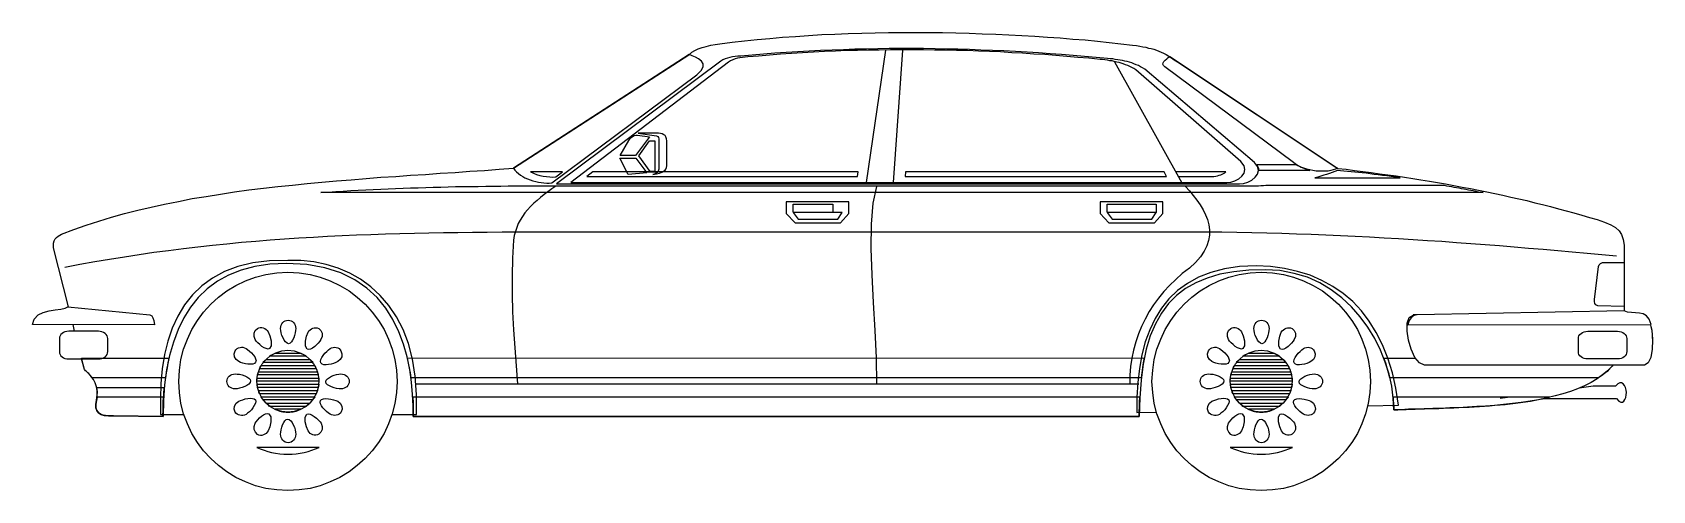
# Model space of a CAD drawing. Extents: x 827 to 1325, y -458 to -317.
import ezdxf

# ---------------------------------------------------------------- set-up
doc = ezdxf.new("R2010")
doc.units = 0
doc.layers.add('7', color=7, linetype='CONTINUOUS')

msp = doc.modelspace()

# ---------------------------------------------------------------- linework, layer by layer
at = {"layer": '7', "linetype": 'CONTINUOUS'}
for points in [[(835.61, -379.37), (839.39, -377.93), (843.16, -376.63), (847.07, -375.39), (850.98, -374.16), (854.96, -373.06), (859.08, -372.03), (863.19, -371.07), (867.31, -370.11), (871.56, -369.29), (875.82, -368.46), (880.07, -367.78), (884.46, -367.09), (888.85, -366.41), (893.24, -365.79), (897.7, -365.24), (902.16, -364.76), (906.62, -364.28), (911.15, -363.8), (915.68, -363.39), (920.2, -362.98), (924.73, -362.63), (929.33, -362.22), (933.85, -361.88), (938.45, -361.6), (942.98, -361.26), (947.57, -360.99), (952.1, -360.64), (956.7, -360.37), (961.23, -360.03), (965.69, -359.75), (970.21, -359.41), (974.67, -359.06), (1028.94, -324.01), (1029.55, -323.39), (1030.38, -322.84), (1031.41, -322.36), (1032.64, -321.95), (1033.95, -321.61), (1035.32, -321.26), (1036.69, -321.06), (1038.13, -320.78), (1041.9, -320.3), (1045.68, -319.89), (1049.59, -319.48), (1053.5, -319.14), (1057.41, -318.79), (1061.39, -318.52), (1065.44, -318.25), (1069.48, -317.97), (1073.53, -317.84), (1077.64, -317.63), (1081.76, -317.49), (1085.88, -317.42), (1089.99, -317.35), (1094.18, -317.28), (1098.29, -317.28), (1102.48, -317.28), (1106.59, -317.35), (1110.71, -317.42), (1114.83, -317.56), (1118.87, -317.7), (1122.99, -317.84), (1127.04, -318.04), (1131.02, -318.25), (1134.99, -318.45), (1138.97, -318.73), (1142.82, -319), (1146.73, -319.34), (1150.5, -319.62), (1154.27, -320.03), (1157.91, -320.37), (1161.54, -320.78), (1165.11, -321.2), (1166.28, -321.33), (1167.31, -321.54), (1168.27, -321.68), (1169.23, -321.88), (1170.05, -322.09), (1170.87, -322.29), (1171.63, -322.5), (1172.45, -322.77), (1173.14, -323.05), (1173.89, -323.39), (1174.65, -323.73), (1175.4, -324.14), (1176.23, -324.63), (1177.05, -325.11), (1177.94, -325.72), (1178.9, -326.34), (1228.23, -359.13), (1230.77, -359.41), (1233.37, -359.75), (1235.91, -360.09), (1238.52, -360.44), (1241.05, -360.78), (1243.66, -361.12), (1246.2, -361.46), (1248.74, -361.88), (1251.28, -362.22), (1253.82, -362.63), (1256.42, -363.04), (1258.96, -363.52), (1261.43, -363.93), (1263.97, -364.42), (1266.51, -364.9), (1269.05, -365.38), (1271.51, -365.86), (1274.05, -366.34), (1276.52, -366.89), (1278.99, -367.43), (1281.46, -367.98), (1283.93, -368.53), (1286.4, -369.08), (1288.87, -369.7), (1291.27, -370.25), (1293.67, -370.87), (1296.14, -371.55), (1298.54, -372.17), (1300.88, -372.86), (1303.28, -373.54), (1305.68, -374.23), (1308.01, -374.91), (1310.34, -375.67), (1312.2, -376.49), (1313.71, -377.31), (1314.8, -378.34), (1315.56, -379.51), (1316.04, -381.02), (1316.31, -382.8), (1316.38, -384.93), (1316.38, -403.04)], [(987.91, -363.93), (1198.04, -363.93), (1199.28, -363.8), (1200.58, -363.39), (1201.81, -362.77), (1202.84, -361.88), (1203.53, -360.92), (1203.8, -359.82), (1203.53, -358.58), (1202.57, -357.35), (1168.88, -328.6), (1168.2, -328.19), (1167.58, -327.85), (1166.9, -327.51), (1166.21, -327.23), (1165.52, -326.96), (1164.84, -326.69), (1164.15, -326.48), (1163.47, -326.27), (1162.71, -326.13), (1162.02, -325.93), (1161.27, -325.79), (1160.52, -325.72), (1159.76, -325.59), (1159.01, -325.45), (1158.25, -325.38), (1157.43, -325.31), (1153.86, -324.97), (1150.36, -324.7), (1146.79, -324.35), (1143.23, -324.08), (1139.73, -323.87), (1136.16, -323.6), (1132.66, -323.39), (1129.09, -323.19), (1125.53, -322.98), (1122.03, -322.84), (1118.46, -322.71), (1114.96, -322.57), (1111.39, -322.5), (1107.9, -322.43), (1104.33, -322.36), (1100.83, -322.29), (1097.26, -322.29), (1093.76, -322.29), (1090.27, -322.29), (1086.7, -322.36), (1083.2, -322.43), (1079.7, -322.5), (1076.13, -322.64), (1072.64, -322.77), (1069.14, -322.91), (1065.64, -323.05), (1062.07, -323.25), (1058.58, -323.46), (1055.08, -323.73), (1051.58, -323.94), (1048.08, -324.28), (1044.58, -324.56), (1043.69, -324.63), (1042.86, -324.7), (1042.04, -324.83), (1041.22, -324.97), (1040.46, -325.18), (1039.78, -325.45), (1039.09, -325.72), (1038.4, -326.13), (987.91, -363.93)], [(992.3, -363.52), (1194.13, -363.52), (1195.3, -363.39), (1196.53, -362.98), (1197.77, -362.36), (1198.73, -361.53), (1199.41, -360.57), (1199.69, -359.48), (1199.41, -358.31), (1198.45, -357.07), (1166.14, -328.81), (1165.52, -328.4), (1164.84, -328.06), (1164.22, -327.78), (1163.6, -327.44), (1162.92, -327.23), (1162.23, -326.96), (1161.61, -326.75), (1160.93, -326.55), (1160.24, -326.41), (1159.49, -326.2), (1158.8, -326.07), (1158.12, -326), (1157.36, -325.86), (1156.61, -325.72), (1155.85, -325.65), (1155.1, -325.59), (1151.67, -325.24), (1148.3, -324.97), (1144.88, -324.7), (1141.51, -324.42), (1138.08, -324.14), (1134.72, -323.94), (1131.29, -323.67), (1127.93, -323.53), (1124.5, -323.32), (1121.07, -323.19), (1117.71, -323.05), (1114.35, -322.91), (1110.92, -322.84), (1107.55, -322.71), (1104.12, -322.71), (1100.76, -322.64), (1097.33, -322.64), (1093.97, -322.64), (1090.61, -322.64), (1087.18, -322.71), (1083.82, -322.77), (1080.46, -322.84), (1077.03, -322.91), (1073.66, -323.05), (1070.31, -323.19), (1066.94, -323.39), (1063.58, -323.53), (1060.15, -323.8), (1056.79, -324.01), (1053.43, -324.28), (1050.07, -324.56), (1046.71, -324.83), (1045.88, -324.9), (1045.06, -324.97), (1044.3, -325.11), (1043.55, -325.24), (1042.79, -325.45), (1042.11, -325.72), (1041.42, -326), (1040.81, -326.41), (992.3, -363.52)], [(1083.27, -363.52), (1089.24, -322.77)], [(1091.57, -363.52), (1094.38, -322.71)], [(974.67, -359.06), (975.09, -359.68), (975.57, -360.23), (976.18, -360.71), (976.8, -361.19), (977.49, -361.67), (978.17, -362.02), (978.99, -362.36), (979.75, -362.7), (980.57, -362.98), (981.47, -363.18), (982.29, -363.39), (983.18, -363.52), (984, -363.59), (984.89, -363.66), (985.65, -363.66), (986.47, -363.59), (1031, -330.32), (1032.37, -329.02), (1032.99, -327.85), (1032.99, -326.96), (1032.44, -326.13), (1031.61, -325.45), (1030.65, -324.9), (1029.62, -324.49), (1028.73, -324.14), (974.67, -359.06)], [(1159.55, -326.34), (1180.27, -363.59)], [(1228.16, -359.06), (1227.54, -359.34), (1226.85, -359.61), (1226.1, -359.82), (1225.28, -359.96), (1224.39, -360.03), (1223.49, -360.03), (1222.53, -360.03), (1221.57, -359.96), (1220.61, -359.82), (1219.65, -359.61), (1218.69, -359.34), (1217.8, -359.06), (1216.91, -358.72), (1216.08, -358.31), (1215.26, -357.83), (1214.57, -357.35), (1175.06, -327.92), (1174.58, -327.51), (1174.44, -327.1), (1174.51, -326.69), (1174.72, -326.2), (1175.13, -325.79), (1175.61, -325.45), (1176.09, -325.04), (1176.57, -324.7), (1228.16, -359.06)], [(1016.45, -349.46), (1012.2, -355.16), (1007.46, -355.16), (1010.14, -350.56), (1010.35, -350.21), (1010.62, -349.87), (1010.83, -349.6), (1011.17, -349.39), (1011.44, -349.19), (1011.79, -349.05), (1012.27, -348.91), (1012.75, -348.91), (1016.45, -349.46)], [(1013.02, -348.29), (1018.65, -349.12), (1019.06, -349.32), (1019.27, -349.6), (1019.4, -350.01), (1019.33, -350.49), (1019.33, -359.34), (1019.13, -359.96), (1018.85, -360.37), (1018.3, -360.78), (1017.55, -361.05), (1018.65, -360.85), (1019.54, -360.57), (1020.23, -360.3), (1020.84, -360.03), (1021.26, -359.68), (1021.53, -359.34), (1021.74, -358.86), (1021.8, -358.38), (1021.8, -350.69), (1021.74, -350.01), (1021.53, -349.46), (1021.26, -349.05), (1020.91, -348.78), (1020.43, -348.5), (1019.88, -348.36), (1019.27, -348.29), (1018.58, -348.29), (1013.02, -348.29)], [(1018.17, -350.63), (1018.17, -360.09), (1016.66, -360.09), (1013.16, -355.29), (1016.52, -350.63), (1018.17, -350.63)], [(1009.87, -360.99), (1007.33, -356.05), (1012.33, -356.05), (1015.63, -360.51), (1009.87, -360.99)], [(1203.32, -357.97), (1215.4, -357.97), (1215.95, -358.24), (1216.43, -358.45), (1216.97, -358.72), (1217.53, -358.93), (1218.01, -359.13), (1218.55, -359.34), (1219.1, -359.54), (1219.65, -359.75), (1204.08, -359.75), (1203.94, -359.2), (1203.73, -358.79), (1203.53, -358.38), (1203.32, -357.97)], [(979.89, -360.23), (980.78, -360.64), (981.74, -360.99), (982.77, -361.33), (983.73, -361.53), (984.76, -361.67), (985.79, -361.74), (986.75, -361.81), (987.71, -361.74), (989.7, -360.23), (979.89, -360.23)], [(1009.45, -360.23), (999.09, -360.23), (997.24, -361.6), (1080.52, -361.6), (1080.73, -360.23), (1020.36, -360.23), (1020.36, -360.23), (1009.45, -360.23)], [(1018.92, -360.3), (1015.42, -360.23), (1015.42, -360.23), (1018.92, -360.3)], [(1095.21, -360.23), (1095.14, -361.6), (1175.54, -361.6), (1174.78, -360.23), (1095.21, -360.23)], [(1178.42, -360.23), (1179.18, -361.6), (1190.08, -361.6), (1190.7, -361.53), (1191.25, -361.4), (1191.73, -361.26), (1192.28, -361.12), (1192.69, -360.92), (1193.1, -360.71), (1193.45, -360.51), (1193.79, -360.23), (1178.42, -360.23)], [(1247.43, -362.08), (1246.06, -361.88), (1244.69, -361.67), (1243.32, -361.46), (1242.02, -361.33), (1240.71, -361.12), (1239.48, -360.99), (1238.17, -360.85), (1237.01, -360.64), (1235.77, -360.51), (1234.61, -360.37), (1233.44, -360.3), (1232.34, -360.16), (1231.25, -360.09), (1230.15, -359.96), (1229.12, -359.89), (1228.16, -359.82), (1227.33, -360.09), (1226.51, -360.44), (1225.69, -360.71), (1224.8, -360.99), (1223.9, -361.26), (1223.01, -361.53), (1222.12, -361.81), (1221.16, -362.08), (1247.43, -362.08)], [(1260.95, -364.35), (1261.71, -364.49), (1262.46, -364.62), (1263.21, -364.76), (1263.97, -364.9), (1264.72, -365.03), (1265.48, -365.17), (1266.23, -365.31), (1266.99, -365.44), (1267.67, -365.58), (1268.43, -365.72), (1269.18, -365.86), (1269.94, -365.99), (1270.69, -366.13), (1271.45, -366.34), (1272.2, -366.47), (1272.96, -366.61), (915.4, -366.61), (917.67, -366.47), (920, -366.27), (922.26, -366.13), (924.59, -365.99), (926.86, -365.86), (929.19, -365.72), (931.45, -365.65), (933.79, -365.51), (936.05, -365.44), (938.38, -365.31), (940.71, -365.24), (942.98, -365.17), (945.31, -365.1), (947.64, -365.03), (949.91, -364.96), (952.24, -364.9), (954.57, -364.83), (956.84, -364.76), (959.17, -364.76), (961.43, -364.69), (963.76, -364.69), (966.1, -364.62), (968.36, -364.62), (970.7, -364.62), (972.96, -364.55), (975.22, -364.55), (977.56, -364.55), (979.82, -364.55), (982.08, -364.55), (984.35, -364.55), (986.61, -364.55), (988.87, -364.55), (1199.69, -364.55), (1200.51, -364.55), (1201.33, -364.55), (1202.16, -364.55), (1202.98, -364.49), (1203.8, -364.49), (1204.56, -364.42), (1205.38, -364.42), (1206.14, -364.35), (1260.95, -364.35)], [(987.64, -364.62), (986.4, -365.44), (985.24, -366.34), (984.07, -367.23), (982.97, -368.12), (981.88, -369.01), (980.85, -369.9), (979.89, -370.87), (978.99, -371.89), (978.17, -372.86), (977.42, -373.95), (976.73, -375.05), (976.11, -376.15), (975.63, -377.38), (975.22, -378.62), (974.88, -379.85), (974.67, -381.22), (974.33, -386.78), (974.19, -392.27), (974.19, -397.83), (974.33, -403.31), (974.6, -408.87), (975.02, -414.43), (975.43, -419.92), (975.84, -425.47)], [(1086.36, -364.69), (1085.19, -369.9), (1084.64, -376.35), (1084.57, -383.76), (1084.85, -391.86), (1085.26, -400.43), (1085.81, -409.08), (1086.22, -417.51), (1086.36, -425.47)], [(1181.37, -364.69), (1182.61, -366.06), (1183.77, -367.5), (1184.87, -368.94), (1185.9, -370.38), (1186.79, -371.89), (1187.55, -373.4), (1188.16, -374.91), (1188.57, -376.49), (1188.78, -378.07), (1188.78, -379.72), (1188.5, -381.36), (1187.96, -383.01), (1187.13, -384.65), (1185.97, -386.37), (1184.46, -388.08), (1182.61, -389.87), (1180.41, -391.51), (1178.42, -393.3), (1176.5, -395.15), (1174.72, -397.07), (1173.07, -399.06), (1171.56, -401.12), (1170.19, -403.24), (1168.95, -405.51), (1167.86, -407.77), (1166.9, -410.1), (1166.07, -412.58), (1165.39, -415.05), (1164.91, -417.58), (1164.49, -420.12), (1164.29, -422.8), (1164.22, -425.47)], [(1061.25, -375.87), (1075.24, -375.87), (1077.85, -372.99), (1077.85, -369.49), (1058.58, -369.49), (1058.58, -372.99), (1061.25, -375.87)], [(1060.7, -372.58), (1060.7, -370.11), (1072.84, -370.11), (1072.84, -372.72)], [(1060.7, -372.72), (1062.21, -374.77), (1074.42, -374.77), (1075.72, -372.72), (1060.7, -372.72)], [(1157.84, -375.87), (1171.84, -375.87), (1174.44, -372.99), (1174.44, -369.49), (1155.16, -369.49), (1155.16, -372.99), (1157.84, -375.87)], [(1157.29, -372.58), (1157.29, -370.11), (1172.32, -370.11), (1172.32, -372.72)], [(1157.29, -372.72), (1158.8, -374.77), (1171.01, -374.77), (1172.32, -372.72), (1157.29, -372.72)], [(1313.98, -386.16), (1309.45, -385.75), (1304.92, -385.34), (1300.4, -384.93), (1295.94, -384.52), (1291.41, -384.11), (1286.95, -383.76), (1282.49, -383.42), (1278.03, -383.01), (1273.57, -382.66), (1269.18, -382.32), (1264.72, -382.05), (1260.26, -381.7), (1255.8, -381.43), (1251.41, -381.09), (1246.96, -380.88), (1242.5, -380.61), (1238.04, -380.33), (1233.58, -380.13), (1229.05, -379.92), (1224.59, -379.72), (1220.06, -379.51), (1215.54, -379.37), (1211.01, -379.23), (1206.41, -379.1), (1201.81, -379.03), (1197.22, -378.89), (1192.55, -378.82), (1187.89, -378.82), (1183.15, -378.75), (1178.42, -378.75), (1173.69, -378.75), (1168.88, -378.82), (980.23, -378.82), (975.63, -378.82), (971.11, -378.82), (966.58, -378.89), (962.05, -378.89), (957.52, -378.96), (953.06, -379.03), (948.61, -379.1), (944.15, -379.16), (939.69, -379.3), (935.23, -379.37), (930.77, -379.58), (926.31, -379.72), (921.92, -379.92), (917.46, -380.13), (913.07, -380.4), (908.61, -380.61), (904.22, -380.95), (899.76, -381.29), (895.37, -381.64), (890.91, -381.98), (886.45, -382.46), (881.99, -382.87), (877.53, -383.42), (873.07, -383.9), (868.54, -384.52), (864.02, -385.07), (859.49, -385.75), (854.96, -386.44), (850.36, -387.19), (845.84, -387.95), (841.24, -388.77), (836.58, -389.66)], [(1313.98, -386.16), (1309.45, -385.75), (1304.92, -385.34), (1300.4, -384.93), (1295.94, -384.52), (1291.41, -384.11), (1286.95, -383.76), (1282.49, -383.42), (1278.03, -383.01), (1273.57, -382.66), (1269.18, -382.32), (1264.72, -382.05), (1260.26, -381.7), (1255.8, -381.43), (1251.41, -381.09), (1246.96, -380.88), (1242.5, -380.61), (1238.04, -380.33), (1233.58, -380.13), (1229.05, -379.92), (1224.59, -379.72), (1220.06, -379.51), (1215.54, -379.37), (1211.01, -379.23), (1206.41, -379.1), (1201.81, -379.03), (1197.22, -378.89), (1192.55, -378.82), (1187.89, -378.82), (1183.15, -378.75), (1178.42, -378.75), (1173.69, -378.75), (1168.88, -378.82), (980.23, -378.82), (975.63, -378.82), (971.11, -378.82), (966.58, -378.89), (962.05, -378.89), (957.52, -378.96), (953.06, -379.03), (948.61, -379.1), (944.15, -379.16), (939.69, -379.3), (935.23, -379.37), (930.77, -379.58), (926.31, -379.72), (921.92, -379.92), (917.46, -380.13), (913.07, -380.4), (908.61, -380.61), (904.22, -380.95), (899.76, -381.29), (895.37, -381.64), (890.91, -381.98), (886.45, -382.46), (881.99, -382.87), (877.53, -383.42), (873.07, -383.9), (868.54, -384.52), (864.02, -385.07), (859.49, -385.75), (854.96, -386.44), (850.36, -387.19), (845.84, -387.95), (841.24, -388.77), (836.58, -389.66)], [(837.74, -401.76), (833.14, -383.56), (833.08, -382.8), (833.08, -382.12), (833.28, -381.43), (833.62, -380.88), (834.04, -380.4), (834.52, -379.99), (835.07, -379.65), (835.61, -379.37)], [(1312.89, -419.71), (1312.61, -420.05), (1311.24, -421.43), (1309.66, -422.73), (1308.01, -423.96), (1306.16, -425.06), (1304.17, -426.09), (1302.04, -426.98), (1299.85, -427.8), (1297.52, -428.56), (1295.11, -429.18), (1292.58, -429.79), (1290.04, -430.34), (1287.43, -430.76), (1284.69, -431.17), (1282.01, -431.51), (1279.27, -431.85), (1276.45, -432.13), (1273.71, -432.33), (1270.97, -432.47), (1268.15, -432.68), (1265.41, -432.81), (1262.73, -432.88), (1260.06, -433.02), (1257.45, -433.09), (1254.84, -433.16), (1252.37, -433.22), (1249.97, -433.29), (1247.64, -433.43), (1245.45, -433.5), (1245.31, -429.86), (1244.83, -426.16), (1244.01, -422.45), (1242.84, -418.75), (1241.4, -415.05), (1239.62, -411.48), (1237.49, -408.05), (1235.15, -404.82), (1232.41, -401.74), (1229.46, -398.99), (1226.24, -396.52), (1222.67, -394.39), (1218.9, -392.68), (1214.78, -391.45), (1210.46, -390.62), (1205.86, -390.35), (1200.85, -390.49), (1196.26, -390.97), (1192, -391.72), (1188.09, -392.89), (1184.6, -394.33), (1181.44, -396.11), (1178.63, -398.31), (1176.16, -400.77), (1173.96, -403.73), (1172.11, -407.02), (1170.53, -410.72), (1169.3, -414.84), (1168.34, -419.37), (1167.72, -424.31), (1167.31, -429.72), (1167.17, -435.56), (943.8, -435.56), (943.73, -432.27), (943.6, -428.7), (943.25, -424.99), (942.7, -421.08), (941.88, -417.17), (940.78, -413.26), (939.41, -409.42), (937.56, -405.71), (935.36, -402.15), (932.69, -398.92), (929.53, -395.97), (925.83, -393.44), (921.51, -391.31), (916.63, -389.73), (911.01, -388.77), (904.77, -388.43), (899.69, -388.63), (895.09, -389.32), (890.84, -390.49), (887, -391.99), (883.57, -393.91), (880.41, -396.18), (877.67, -398.85), (875.27, -401.87), (873.21, -405.17), (871.43, -408.73), (869.99, -412.64), (868.82, -416.76), (867.93, -421.15), (867.31, -425.75), (866.97, -430.55), (866.83, -435.56), (851.53, -435.35), (850.02, -435.35), (848.72, -435.21), (847.76, -434.87), (847, -434.39), (846.45, -433.7), (846.18, -432.88), (846.18, -431.78), (846.39, -430.48), (846.59, -428.97), (846.59, -427.6), (846.39, -426.36), (845.97, -425.2), (845.43, -424.1), (844.6, -423.07), (843.71, -422.11), (842.61, -421.08), (841.78, -417.79)], [(937.27, -434.87), (944.76, -434.87), (944.83, -428.77), (944.42, -423.07), (943.6, -417.86), (942.29, -413.06), (940.65, -408.73), (938.66, -404.82), (936.32, -401.32), (933.65, -398.24), (930.77, -395.56), (927.61, -393.23), (924.25, -391.38), (920.68, -389.87), (916.98, -388.7), (913.21, -387.95), (909.23, -387.53), (905.25, -387.47), (899.62, -387.6), (894.48, -388.22), (889.88, -389.32), (885.7, -390.9), (881.99, -392.89), (878.77, -395.29), (875.89, -398.1), (873.41, -401.19), (871.36, -404.62), (869.64, -408.32), (868.34, -412.3), (867.31, -416.48), (866.55, -420.88), (866.14, -425.4), (866.01, -430.07), (866.07, -434.87)], [(1316.38, -401.67), (1308.29, -401.46), (1307.67, -401.19), (1307.32, -400.77), (1307.19, -400.16), (1307.26, -399.47), (1308.42, -389.39), (1308.7, -388.84), (1309.11, -388.43), (1309.66, -388.15), (1310.34, -388.08), (1316.38, -388.08), (1316.38, -401.67)], [(905.25, -391.1), (908.68, -391.31), (912.04, -391.79), (915.19, -392.61), (918.28, -393.78), (921.23, -395.15), (924.04, -396.86), (926.58, -398.79), (928.98, -400.98), (931.18, -403.38), (933.1, -405.92), (934.81, -408.73), (936.19, -411.68), (937.35, -414.77), (938.18, -417.93), (938.66, -421.29), (938.86, -424.72), (938.66, -428.15), (938.18, -431.51), (937.35, -434.67), (936.19, -437.75), (934.81, -440.7), (933.1, -443.52), (931.18, -446.05), (928.98, -448.45), (926.58, -450.65), (924.04, -452.57), (921.23, -454.28), (918.28, -455.65), (915.19, -456.82), (912.04, -457.64), (908.68, -458.12), (905.25, -458.33), (901.82, -458.12), (898.46, -457.64), (895.3, -456.82), (892.21, -455.65), (889.26, -454.28), (886.45, -452.57), (883.91, -450.65), (881.51, -448.45), (879.31, -446.05), (877.39, -443.52), (875.68, -440.7), (874.31, -437.75), (873.14, -434.67), (872.32, -431.51), (871.84, -428.15), (871.63, -424.72), (871.84, -421.29), (872.32, -417.93), (873.14, -414.77), (874.31, -411.68), (875.68, -408.73), (877.39, -405.92), (879.31, -403.38), (881.51, -400.98), (883.91, -398.79), (886.45, -396.86), (889.26, -395.15), (892.21, -393.78), (895.3, -392.61), (898.46, -391.79), (901.82, -391.31), (905.25, -391.1)], [(1237.43, -432.26), (1246.89, -431.99), (1246.06, -426.84), (1245.03, -422.04), (1243.66, -417.58), (1242.02, -413.47), (1240.1, -409.62), (1237.9, -406.2), (1235.5, -402.97), (1232.82, -400.16), (1229.87, -397.69), (1226.72, -395.49), (1223.29, -393.64), (1219.72, -392.06), (1215.88, -390.9), (1211.83, -390), (1207.58, -389.39), (1203.12, -389.18), (1198.04, -389.39), (1193.38, -390.07), (1189.19, -391.17), (1185.42, -392.68), (1181.99, -394.53), (1178.97, -396.73), (1176.29, -399.34), (1174.03, -402.22), (1172.04, -405.37), (1170.39, -408.87), (1169.02, -412.58), (1167.99, -416.55), (1167.24, -420.74), (1166.69, -425.06), (1166.41, -429.59), (1166.41, -434.32)], [(1204.7, -391.1), (1208.13, -391.31), (1211.49, -391.79), (1214.64, -392.61), (1217.73, -393.78), (1220.68, -395.15), (1223.49, -396.86), (1226.03, -398.79), (1228.43, -400.98), (1230.63, -403.38), (1232.55, -405.92), (1234.26, -408.73), (1235.64, -411.68), (1236.8, -414.77), (1237.63, -417.93), (1238.11, -421.29), (1238.31, -424.72), (1238.11, -428.15), (1237.63, -431.51), (1236.8, -434.67), (1235.64, -437.75), (1234.26, -440.7), (1232.55, -443.52), (1230.63, -446.05), (1228.43, -448.45), (1226.03, -450.65), (1223.49, -452.57), (1220.68, -454.28), (1217.73, -455.65), (1214.64, -456.82), (1211.49, -457.64), (1208.13, -458.12), (1204.7, -458.33), (1201.27, -458.12), (1197.9, -457.64), (1194.75, -456.82), (1191.66, -455.65), (1188.71, -454.28), (1185.9, -452.57), (1183.36, -450.65), (1180.96, -448.45), (1178.76, -446.05), (1176.84, -443.52), (1175.13, -440.7), (1173.76, -437.75), (1172.59, -434.67), (1171.77, -431.51), (1171.29, -428.15), (1171.08, -424.72), (1171.29, -421.29), (1171.77, -417.93), (1172.59, -414.77), (1173.76, -411.68), (1175.13, -408.73), (1176.84, -405.92), (1178.76, -403.38), (1180.96, -400.98), (1183.36, -398.79), (1185.9, -396.86), (1188.71, -395.15), (1191.66, -393.78), (1194.75, -392.61), (1197.9, -391.79), (1201.27, -391.31), (1204.7, -391.1)], [(864.15, -407.29), (826.63, -407.22), (827.18, -405.51), (828.41, -404.27), (829.99, -403.52), (831.77, -403.04), (833.62, -402.7), (835.34, -402.49), (836.71, -402.22), (837.54, -401.74), (862.78, -404.27), (863.33, -404.55), (863.67, -405.1), (863.95, -405.99), (864.15, -407.29)], [(1249.84, -407.29), (1324.61, -407.22), (1324.06, -405.58), (1323.24, -404.48), (1322.21, -403.93), (1321.04, -403.66), (1319.81, -403.59), (1318.64, -403.52), (1317.41, -403.38), (1316.38, -403.04), (1252.65, -404.27), (1252.03, -404.34), (1251.55, -404.55), (1251.14, -404.75), (1250.8, -405.1), (1250.52, -405.51), (1250.25, -405.99), (1250.04, -406.61), (1249.84, -407.29)], [(839.63, -409.28), (839.12, -407.25)], [(895.85, -408.39), (896.26, -408.19), (896.74, -408.11), (897.22, -408.11), (897.63, -408.25), (898.11, -408.46), (898.52, -408.73), (898.87, -409.08), (899.21, -409.49), (899.69, -410.72), (900.1, -412.23), (900.1, -413.74), (899.62, -414.63), (899.14, -414.77), (898.59, -414.63), (897.91, -414.36), (897.22, -413.95), (896.6, -413.4), (895.99, -412.85), (895.51, -412.3), (895.16, -411.82), (894.82, -410.86), (894.82, -409.9), (895.16, -409.01), (895.85, -408.39)], [(905.32, -405.85), (905.8, -405.92), (906.21, -406.06), (906.62, -406.26), (906.96, -406.61), (907.24, -407.02), (907.44, -407.43), (907.58, -407.91), (907.65, -408.46), (907.58, -409.08), (907.51, -409.76), (907.31, -410.59), (907.03, -411.34), (906.69, -412.03), (906.34, -412.58), (905.93, -412.99), (905.45, -413.12), (904.97, -412.99), (904.49, -412.58), (904.08, -412.03), (903.74, -411.34), (903.39, -410.59), (903.19, -409.76), (903.05, -409.08), (902.98, -408.46), (903.05, -407.91), (903.19, -407.43), (903.39, -407.02), (903.67, -406.61), (904.01, -406.26), (904.42, -406.06), (904.84, -405.92), (905.32, -405.85)], [(914.71, -408.46), (915.4, -409.08), (915.74, -409.9), (915.74, -410.86), (915.4, -411.82), (915.06, -412.3), (914.58, -412.92), (914.03, -413.47), (913.48, -414.02), (912.79, -414.49), (912.18, -414.77), (911.63, -414.91), (911.15, -414.77), (910.67, -413.88), (910.67, -412.37), (910.94, -410.79), (911.42, -409.56), (911.7, -409.14), (912.04, -408.8), (912.45, -408.53), (912.86, -408.32), (913.34, -408.19), (913.82, -408.19), (914.23, -408.25), (914.71, -408.46)], [(1195.3, -408.39), (1195.71, -408.19), (1196.19, -408.11), (1196.67, -408.11), (1197.08, -408.25), (1197.56, -408.46), (1197.97, -408.73), (1198.32, -409.08), (1198.66, -409.49), (1199.14, -410.72), (1199.55, -412.23), (1199.55, -413.74), (1199.07, -414.63), (1198.59, -414.77), (1198.04, -414.63), (1197.35, -414.36), (1196.67, -413.95), (1196.05, -413.4), (1195.44, -412.85), (1194.95, -412.3), (1194.61, -411.82), (1194.27, -410.86), (1194.27, -409.9), (1194.61, -409.01), (1195.3, -408.39)], [(1204.76, -405.85), (1205.24, -405.92), (1205.66, -406.06), (1206.07, -406.26), (1206.41, -406.61), (1206.69, -407.02), (1206.89, -407.43), (1207.03, -407.91), (1207.1, -408.46), (1207.03, -409.08), (1206.96, -409.76), (1206.75, -410.59), (1206.48, -411.34), (1206.14, -412.03), (1205.79, -412.58), (1205.38, -412.99), (1204.9, -413.12), (1204.42, -412.99), (1203.94, -412.58), (1203.53, -412.03), (1203.19, -411.34), (1202.84, -410.59), (1202.64, -409.76), (1202.5, -409.08), (1202.43, -408.46), (1202.5, -407.91), (1202.64, -407.43), (1202.84, -407.02), (1203.12, -406.61), (1203.46, -406.26), (1203.87, -406.06), (1204.29, -405.92), (1204.76, -405.85)], [(1214.16, -408.46), (1214.85, -409.08), (1215.19, -409.9), (1215.19, -410.86), (1214.85, -411.82), (1214.51, -412.3), (1214.03, -412.92), (1213.48, -413.47), (1212.93, -414.02), (1212.24, -414.49), (1211.62, -414.77), (1211.08, -414.91), (1210.59, -414.77), (1210.11, -413.88), (1210.11, -412.37), (1210.39, -410.79), (1210.87, -409.56), (1211.15, -409.14), (1211.49, -408.8), (1211.9, -408.53), (1212.31, -408.32), (1212.79, -408.19), (1213.27, -408.19), (1213.68, -408.25), (1214.16, -408.46)], [(1325.02, -411.07), (1325.09, -412.03), (1324.96, -414.84), (1324.54, -417.31), (1323.72, -419.02), (1322.62, -419.71), (1254.91, -419.71), (1253.34, -419.02), (1251.96, -417.31), (1250.8, -414.84), (1249.97, -412.03), (1249.56, -409.21), (1249.56, -406.74), (1250.18, -405.03), (1251.41, -404.34), (1251.41, -404.34), (1251.41, -404.41)], [(1252.65, -404.27), (1251.48, -404.27), (1251.28, -404.69), (1251.28, -404.69)], [(1325.06, -411.55), (1325.09, -411.55), (1325.02, -410.38), (1324.96, -409.08), (1324.68, -407.91), (1324.54, -407.29), (1324.54, -407.22)], [(846.94, -409.28), (837.81, -409.28), (837.19, -409.35), (836.64, -409.49), (836.17, -409.69), (835.75, -409.97), (835.41, -410.31), (835.13, -410.65), (835, -411.07), (834.93, -411.55), (834.93, -415.53), (835, -416), (835.13, -416.42), (835.41, -416.83), (835.75, -417.17), (836.17, -417.45), (836.64, -417.65), (837.19, -417.72), (837.81, -417.79), (846.94, -417.79), (847.48, -417.72), (848.03, -417.65), (848.51, -417.45), (848.99, -417.17), (849.34, -416.83), (849.61, -416.42), (849.75, -416), (849.82, -415.53), (849.82, -411.55), (849.75, -411.07), (849.61, -410.65), (849.34, -410.31), (848.99, -409.97), (848.51, -409.69), (848.03, -409.49), (847.48, -409.35), (846.94, -409.28)], [(1305.13, -409.28), (1314.25, -409.28), (1314.87, -409.35), (1315.42, -409.49), (1315.9, -409.69), (1316.31, -409.97), (1316.65, -410.31), (1316.93, -410.65), (1317.07, -411.07), (1317.14, -411.55), (1317.14, -415.53), (1317.07, -416), (1316.93, -416.42), (1316.65, -416.83), (1316.31, -417.17), (1315.9, -417.45), (1315.42, -417.65), (1314.87, -417.72), (1314.25, -417.79), (1305.13, -417.79), (1304.58, -417.72), (1304.03, -417.65), (1303.55, -417.45), (1303.07, -417.17), (1302.73, -416.83), (1302.45, -416.42), (1302.32, -416), (1302.25, -415.53), (1302.25, -411.55), (1302.32, -411.07), (1302.45, -410.65), (1302.73, -410.31), (1303.07, -409.97), (1303.55, -409.69), (1304.03, -409.49), (1304.58, -409.35), (1305.13, -409.28)], [(845.08, -423.62), (844.81, -423.28), (844.53, -422.93), (844.26, -422.66), (843.98, -422.32), (843.64, -422.04), (843.3, -421.7), (842.96, -421.43), (842.61, -421.08), (841.72, -417.58), (868.61, -417.58), (868.34, -419.02), (868.06, -420.53), (867.79, -422.11), (867.58, -423.62), (845.08, -423.62)], [(847.48, -417.72), (847.48, -417.72)], [(888.99, -415.32), (889.26, -414.98), (889.61, -414.63), (890.02, -414.43), (890.5, -414.29), (890.91, -414.22), (891.39, -414.22), (891.87, -414.36), (892.35, -414.56), (892.83, -414.91), (893.45, -415.39), (894, -415.94), (894.54, -416.55), (895.02, -417.17), (895.3, -417.79), (895.44, -418.34), (895.3, -418.82), (894.96, -419.16), (894.41, -419.37), (893.72, -419.44), (892.9, -419.37), (892.14, -419.3), (891.32, -419.09), (890.63, -418.89), (890.09, -418.61), (889.33, -417.93), (888.85, -417.1), (888.71, -416.21), (888.99, -415.32)], [(905.25, -415.11), (907.17, -415.32), (908.95, -415.87), (910.6, -416.76), (911.97, -417.93), (913.14, -419.3), (914.03, -420.94), (914.58, -422.73), (914.78, -424.65), (914.58, -426.57), (914.03, -428.35), (913.14, -430), (911.97, -431.37), (910.6, -432.54), (908.95, -433.43), (907.17, -433.98), (905.25, -434.18), (903.33, -433.98), (901.54, -433.43), (899.89, -432.54), (898.52, -431.37), (897.36, -430), (896.47, -428.35), (895.92, -426.57), (895.71, -424.65), (895.92, -422.73), (896.47, -420.94), (897.36, -419.3), (898.52, -417.93), (899.89, -416.76), (901.54, -415.87), (903.33, -415.32), (905.25, -415.11)], [(897.63, -418.89), (897.84, -418.61), (898.04, -418.41), (898.25, -418.13), (898.52, -417.93), (911.97, -417.93), (912.24, -418.13), (912.45, -418.41), (912.66, -418.61), (912.86, -418.89), (897.63, -418.89)], [(899.62, -416.9), (900.03, -416.62), (900.45, -416.42), (900.86, -416.21), (901.27, -416), (909.23, -416), (909.64, -416.21), (910.05, -416.42), (910.46, -416.62), (910.87, -416.9), (899.62, -416.9)], [(921.57, -415.32), (921.85, -416.21), (921.78, -417.1), (921.3, -417.99), (920.55, -418.61), (920, -418.89), (919.31, -419.16), (918.56, -419.37), (917.73, -419.5), (916.98, -419.57), (916.29, -419.57), (915.74, -419.37), (915.4, -419.02), (915.26, -418.54), (915.4, -417.99), (915.68, -417.31), (916.09, -416.69), (916.57, -416), (917.18, -415.46), (917.73, -414.98), (918.21, -414.63), (918.69, -414.43), (919.17, -414.29), (919.65, -414.22), (920.13, -414.29), (920.55, -414.43), (920.96, -414.63), (921.3, -414.98), (921.57, -415.32)], [(943.12, -423.62), (942.91, -422.11), (942.64, -420.6), (942.36, -419.09), (942.02, -417.58), (1168.68, -417.51), (1168.4, -418.95), (1168.2, -420.46), (1167.99, -422.04), (1167.79, -423.62), (943.12, -423.62)], [(1188.44, -415.32), (1188.71, -414.98), (1189.06, -414.63), (1189.47, -414.43), (1189.95, -414.29), (1190.36, -414.22), (1190.84, -414.22), (1191.32, -414.36), (1191.8, -414.56), (1192.28, -414.91), (1192.9, -415.39), (1193.45, -415.94), (1193.99, -416.55), (1194.47, -417.17), (1194.75, -417.79), (1194.88, -418.34), (1194.75, -418.82), (1194.41, -419.16), (1193.86, -419.37), (1193.17, -419.44), (1192.35, -419.37), (1191.59, -419.3), (1190.77, -419.09), (1190.08, -418.89), (1189.53, -418.61), (1188.78, -417.93), (1188.3, -417.1), (1188.16, -416.21), (1188.44, -415.32)], [(1204.7, -415.11), (1206.62, -415.32), (1208.4, -415.87), (1210.05, -416.76), (1211.42, -417.93), (1212.58, -419.3), (1213.48, -420.94), (1214.03, -422.73), (1214.23, -424.65), (1214.03, -426.57), (1213.48, -428.35), (1212.58, -430), (1211.42, -431.37), (1210.05, -432.54), (1208.4, -433.43), (1206.62, -433.98), (1204.7, -434.18), (1202.78, -433.98), (1200.99, -433.43), (1199.34, -432.54), (1197.97, -431.37), (1196.81, -430), (1195.92, -428.35), (1195.36, -426.57), (1195.16, -424.65), (1195.36, -422.73), (1195.92, -420.94), (1196.81, -419.3), (1197.97, -417.93), (1199.34, -416.76), (1200.99, -415.87), (1202.78, -415.32), (1204.7, -415.11)], [(1197.08, -418.89), (1197.29, -418.61), (1197.49, -418.41), (1197.7, -418.13), (1197.97, -417.93), (1211.42, -417.93), (1211.69, -418.13), (1211.9, -418.41), (1212.1, -418.61), (1212.31, -418.89), (1197.08, -418.89)], [(1199.07, -416.9), (1199.48, -416.62), (1199.89, -416.42), (1200.31, -416.21), (1200.72, -416), (1208.68, -416), (1209.09, -416.21), (1209.5, -416.42), (1209.91, -416.62), (1210.32, -416.9), (1199.07, -416.9)], [(1221.02, -415.32), (1221.3, -416.21), (1221.23, -417.1), (1220.75, -417.99), (1219.99, -418.61), (1219.44, -418.89), (1218.76, -419.16), (1218.01, -419.37), (1217.18, -419.5), (1216.43, -419.57), (1215.74, -419.57), (1215.19, -419.37), (1214.85, -419.02), (1214.71, -418.54), (1214.85, -417.99), (1215.12, -417.31), (1215.54, -416.69), (1216.02, -416), (1216.63, -415.46), (1217.18, -414.98), (1217.66, -414.63), (1218.14, -414.43), (1218.62, -414.29), (1219.1, -414.22), (1219.58, -414.29), (1219.99, -414.43), (1220.41, -414.63), (1220.75, -414.98), (1221.02, -415.32)], [(1244.28, -423.62), (1243.87, -422.11), (1243.46, -420.6), (1242.98, -419.09), (1242.43, -417.58), (1252.18, -417.58)], [(1304.58, -417.72), (1304.58, -417.72)], [(886.45, -424.72), (886.52, -424.24), (886.65, -423.83), (886.86, -423.41), (887.21, -423.07), (887.62, -422.8), (888.03, -422.59), (888.51, -422.45), (889.06, -422.39), (889.67, -422.45), (890.36, -422.52), (891.12, -422.73), (891.94, -423), (892.62, -423.34), (893.17, -423.69), (893.59, -424.1), (893.72, -424.58), (893.59, -425.06), (893.17, -425.54), (892.62, -425.95), (891.94, -426.3), (891.12, -426.64), (890.36, -426.84), (889.67, -426.98), (889.06, -427.05), (888.51, -426.98), (888.03, -426.84), (887.62, -426.64), (887.21, -426.36), (886.86, -426.02), (886.65, -425.61), (886.52, -425.2), (886.45, -424.72)], [(895.71, -424.65), (895.71, -424.65), (895.71, -424.65), (895.71, -424.65), (895.71, -424.65), (895.71, -424.37), (895.71, -424.17), (895.71, -423.9), (895.78, -423.69), (914.71, -423.69), (914.78, -423.9), (914.78, -424.17), (914.78, -424.37), (914.78, -424.65), (895.71, -424.65)], [(895.92, -422.73), (895.99, -422.45), (896.05, -422.25), (896.12, -421.97), (896.19, -421.77), (914.3, -421.77), (914.37, -421.97), (914.44, -422.25), (914.51, -422.45), (914.58, -422.73), (895.92, -422.73)], [(896.53, -420.81), (896.67, -420.53), (896.74, -420.33), (896.88, -420.05), (897.01, -419.85), (913.48, -419.85), (913.62, -420.05), (913.75, -420.33), (913.82, -420.53), (913.96, -420.81), (896.53, -420.81)], [(924.11, -424.72), (924.04, -425.2), (923.91, -425.61), (923.7, -426.02), (923.36, -426.36), (922.95, -426.64), (922.54, -426.84), (922.06, -426.98), (921.57, -427.05), (920.96, -426.98), (920.2, -426.91), (919.45, -426.71), (918.69, -426.43), (918.01, -426.09), (917.39, -425.75), (917.05, -425.33), (916.91, -424.85), (917.05, -424.37), (917.46, -423.9), (918.01, -423.48), (918.69, -423.14), (919.45, -422.8), (920.2, -422.59), (920.89, -422.45), (921.51, -422.39), (922.06, -422.45), (922.54, -422.59), (922.95, -422.8), (923.36, -423.07), (923.7, -423.41), (923.91, -423.83), (924.04, -424.24), (924.11, -424.72)], [(1185.9, -424.72), (1185.97, -424.24), (1186.1, -423.83), (1186.31, -423.41), (1186.65, -423.07), (1187.07, -422.8), (1187.48, -422.59), (1187.96, -422.45), (1188.5, -422.39), (1189.12, -422.45), (1189.81, -422.52), (1190.56, -422.73), (1191.39, -423), (1192.07, -423.34), (1192.62, -423.69), (1193.03, -424.1), (1193.17, -424.58), (1193.03, -425.06), (1192.62, -425.54), (1192.07, -425.95), (1191.39, -426.3), (1190.56, -426.64), (1189.81, -426.84), (1189.12, -426.98), (1188.5, -427.05), (1187.96, -426.98), (1187.48, -426.84), (1187.07, -426.64), (1186.65, -426.36), (1186.31, -426.02), (1186.1, -425.61), (1185.97, -425.2), (1185.9, -424.72)], [(1195.16, -424.65), (1195.16, -424.65), (1195.16, -424.65), (1195.16, -424.65), (1195.16, -424.65), (1195.16, -424.37), (1195.16, -424.17), (1195.16, -423.9), (1195.23, -423.69), (1214.16, -423.69), (1214.23, -423.9), (1214.23, -424.17), (1214.23, -424.37), (1214.23, -424.65), (1195.16, -424.65)], [(1195.36, -422.73), (1195.44, -422.45), (1195.5, -422.25), (1195.57, -421.97), (1195.64, -421.77), (1213.75, -421.77), (1213.82, -421.97), (1213.89, -422.25), (1213.96, -422.45), (1214.03, -422.73), (1195.36, -422.73)], [(1195.98, -420.81), (1196.12, -420.53), (1196.19, -420.33), (1196.33, -420.05), (1196.46, -419.85), (1212.93, -419.85), (1213.06, -420.05), (1213.2, -420.33), (1213.27, -420.53), (1213.41, -420.81), (1195.98, -420.81)], [(1223.56, -424.72), (1223.49, -425.2), (1223.36, -425.61), (1223.15, -426.02), (1222.81, -426.36), (1222.4, -426.64), (1221.98, -426.84), (1221.5, -426.98), (1221.02, -427.05), (1220.41, -426.98), (1219.65, -426.91), (1218.9, -426.71), (1218.14, -426.43), (1217.45, -426.09), (1216.84, -425.75), (1216.5, -425.33), (1216.36, -424.85), (1216.5, -424.37), (1216.91, -423.9), (1217.45, -423.48), (1218.14, -423.14), (1218.9, -422.8), (1219.65, -422.59), (1220.34, -422.45), (1220.95, -422.39), (1221.5, -422.45), (1221.98, -422.59), (1222.4, -422.8), (1222.81, -423.07), (1223.15, -423.41), (1223.36, -423.83), (1223.49, -424.24), (1223.56, -424.72)], [(1312.92, -419.71), (1312.61, -420.05), (1311.85, -420.88), (1311.1, -421.63), (1310.28, -422.32), (1309.38, -423), (1308.49, -423.62), (1244.28, -423.62)], [(846.45, -426.64), (867.04, -426.64), (866.69, -435.49), (850.23, -435.28), (848.1, -435.08), (846.86, -434.39), (846.32, -433.36), (846.18, -432.06), (846.32, -430.69), (846.59, -429.25), (846.66, -427.87), (846.45, -426.64)], [(895.92, -426.57), (895.85, -426.36), (895.85, -426.09), (895.78, -425.88), (895.78, -425.61), (914.71, -425.61), (914.71, -425.88), (914.65, -426.09), (914.65, -426.36), (914.58, -426.57), (895.92, -426.57)], [(896.53, -428.49), (896.47, -428.29), (896.33, -428.01), (896.26, -427.8), (896.19, -427.53), (914.3, -427.53), (914.23, -427.8), (914.17, -428.01), (914.03, -428.29), (913.96, -428.49), (896.53, -428.49)], [(944.35, -425.47), (1167.03, -425.47)], [(1195.36, -426.57), (1195.3, -426.36), (1195.3, -426.09), (1195.23, -425.88), (1195.23, -425.61), (1214.16, -425.61), (1214.16, -425.88), (1214.09, -426.09), (1214.09, -426.36), (1214.03, -426.57), (1195.36, -426.57)], [(1195.98, -428.49), (1195.92, -428.29), (1195.78, -428.01), (1195.71, -427.8), (1195.64, -427.53), (1213.75, -427.53), (1213.68, -427.8), (1213.61, -428.01), (1213.48, -428.29), (1213.41, -428.49), (1195.98, -428.49)], [(1291.6, -430), (1313.98, -430), (1314.67, -430.76), (1315.28, -431.1), (1315.83, -431.1), (1316.24, -430.82), (1316.59, -430.28), (1316.86, -429.66), (1317, -428.83), (1317.07, -428.08), (1317, -427.39), (1316.79, -426.64), (1316.45, -426.02), (1316.04, -425.47), (1315.56, -425.2), (1315.01, -425.2), (1314.39, -425.47), (1313.71, -426.23), (1306.85, -426.23), (1302.47, -426.8)], [(846.52, -429.59), (846.52, -429.79), (846.45, -430), (846.45, -430.21), (846.39, -430.48), (846.18, -431.78), (846.18, -432.88), (846.45, -433.7), (847, -434.39), (847.76, -434.87), (848.72, -435.21), (850.02, -435.35), (851.53, -435.35), (866.83, -435.56), (866.83, -434.05), (866.9, -432.54), (866.9, -431.03), (866.97, -429.59), (846.52, -429.59)], [(888.99, -434.18), (888.71, -433.29), (888.85, -432.33), (889.33, -431.44), (890.09, -430.82), (890.63, -430.55), (891.32, -430.34), (892.08, -430.07), (892.9, -429.93), (893.65, -429.86), (894.34, -429.93), (894.89, -430.07), (895.23, -430.41), (895.37, -430.89), (895.23, -431.44), (894.89, -432.13), (894.48, -432.81), (894, -433.43), (893.38, -434.05), (892.83, -434.53), (892.35, -434.87), (891.87, -435.08), (891.39, -435.21), (890.91, -435.21), (890.43, -435.15), (890.02, -435.01), (889.61, -434.8), (889.26, -434.53), (888.99, -434.18)], [(897.63, -430.41), (897.49, -430.21), (897.36, -429.93), (897.15, -429.72), (897.01, -429.45), (913.48, -429.45), (913.34, -429.72), (913.21, -429.93), (913, -430.21), (912.86, -430.41), (897.63, -430.41)], [(899.62, -432.4), (899.35, -432.13), (899.07, -431.92), (898.8, -431.65), (898.52, -431.37), (911.97, -431.37), (911.7, -431.65), (911.42, -431.92), (911.15, -432.13), (910.87, -432.4), (899.62, -432.4)], [(901.27, -433.29), (901.75, -433.5), (902.23, -433.7), (902.71, -433.84), (903.19, -433.98), (903.67, -434.05), (904.22, -434.12), (904.7, -434.18), (905.25, -434.18), (905.8, -434.18), (906.28, -434.12), (906.83, -434.05), (907.31, -433.98), (907.79, -433.84), (908.26, -433.7), (908.75, -433.5), (909.23, -433.29), (901.27, -433.29)], [(921.64, -434.12), (921.37, -434.46), (921.03, -434.8), (920.61, -435.01), (920.13, -435.15), (919.65, -435.21), (919.17, -435.15), (918.69, -435.01), (918.21, -434.8), (917.73, -434.46), (917.11, -433.98), (916.57, -433.5), (916.02, -432.88), (915.61, -432.27), (915.26, -431.65), (915.19, -431.1), (915.26, -430.62), (915.61, -430.28), (916.22, -430.07), (916.91, -430), (917.73, -430.07), (918.49, -430.14), (919.31, -430.34), (920, -430.55), (920.55, -430.82), (921.3, -431.44), (921.78, -432.33), (921.92, -433.22), (921.64, -434.12)], [(943.66, -429.59), (943.73, -431.17), (943.8, -432.68), (943.8, -434.12), (943.8, -435.56), (1167.17, -435.56), (1167.17, -434.05), (1167.24, -432.54), (1167.24, -431.03), (1167.31, -429.59), (943.66, -429.59)], [(1188.44, -434.18), (1188.16, -433.29), (1188.3, -432.33), (1188.78, -431.44), (1189.53, -430.82), (1190.08, -430.55), (1190.77, -430.34), (1191.52, -430.07), (1192.35, -429.93), (1193.1, -429.86), (1193.79, -429.93), (1194.34, -430.07), (1194.68, -430.41), (1194.82, -430.89), (1194.68, -431.44), (1194.34, -432.13), (1193.93, -432.81), (1193.45, -433.43), (1192.83, -434.05), (1192.28, -434.53), (1191.8, -434.87), (1191.32, -435.08), (1190.84, -435.21), (1190.36, -435.21), (1189.88, -435.15), (1189.47, -435.01), (1189.06, -434.8), (1188.71, -434.53), (1188.44, -434.18)], [(1197.08, -430.41), (1196.94, -430.21), (1196.81, -429.93), (1196.6, -429.72), (1196.46, -429.45), (1212.93, -429.45), (1212.79, -429.72), (1212.65, -429.93), (1212.45, -430.21), (1212.31, -430.41), (1197.08, -430.41)], [(1199.07, -432.4), (1198.8, -432.13), (1198.52, -431.92), (1198.25, -431.65), (1197.97, -431.37), (1211.42, -431.37), (1211.15, -431.65), (1210.87, -431.92), (1210.59, -432.13), (1210.32, -432.4), (1199.07, -432.4)], [(1200.72, -433.29), (1201.2, -433.5), (1201.68, -433.7), (1202.16, -433.84), (1202.64, -433.98), (1203.12, -434.05), (1203.67, -434.12), (1204.15, -434.18), (1204.7, -434.18), (1205.24, -434.18), (1205.72, -434.12), (1206.27, -434.05), (1206.75, -433.98), (1207.23, -433.84), (1207.71, -433.7), (1208.19, -433.5), (1208.68, -433.29), (1200.72, -433.29)], [(1221.09, -434.12), (1220.82, -434.46), (1220.47, -434.8), (1220.06, -435.01), (1219.58, -435.15), (1219.1, -435.21), (1218.62, -435.15), (1218.14, -435.01), (1217.66, -434.8), (1217.18, -434.46), (1216.56, -433.98), (1216.02, -433.5), (1215.47, -432.88), (1215.05, -432.27), (1214.71, -431.65), (1214.64, -431.1), (1214.71, -430.62), (1215.05, -430.28), (1215.67, -430.07), (1216.36, -430), (1217.18, -430.07), (1217.94, -430.14), (1218.76, -430.34), (1219.44, -430.55), (1219.99, -430.82), (1220.75, -431.44), (1221.23, -432.33), (1221.37, -433.22), (1221.09, -434.12)], [(1245.24, -429.59), (1245.31, -430.55), (1245.38, -431.51), (1245.45, -432.54), (1245.45, -433.5), (1246.68, -433.43), (1247.98, -433.36), (1249.29, -433.36), (1250.66, -433.29), (1252.03, -433.22), (1253.47, -433.16), (1254.91, -433.16), (1256.35, -433.09), (1257.79, -433.09), (1259.3, -433.02), (1260.81, -432.95), (1262.39, -432.88), (1263.9, -432.81), (1265.48, -432.74), (1267.06, -432.68), (1268.63, -432.61), (1270.21, -432.54), (1271.79, -432.47), (1273.37, -432.33), (1274.95, -432.19), (1276.59, -432.06), (1278.17, -431.92), (1279.75, -431.78), (1281.32, -431.58), (1282.9, -431.44), (1284.41, -431.23), (1285.99, -430.96), (1287.5, -430.76), (1289.01, -430.48), (1290.52, -430.21), (1291.96, -429.93), (1293.4, -429.59), (1245.24, -429.59)], [(1281.29, -429.59), (1278.17, -430)], [(866.07, -434.87), (873.22, -434.87)], [(895.92, -441.04), (895.23, -440.36), (894.82, -439.54), (894.82, -438.57), (895.16, -437.62), (895.51, -437.14), (895.99, -436.52), (896.53, -435.97), (897.15, -435.42), (897.77, -435.01), (898.39, -434.73), (898.94, -434.6), (899.42, -434.73), (899.97, -435.63), (899.97, -437.14), (899.69, -438.71), (899.21, -439.95), (898.87, -440.36), (898.52, -440.7), (898.11, -440.98), (897.7, -441.18), (897.22, -441.32), (896.81, -441.32), (896.33, -441.25), (895.92, -441.04)], [(905.32, -443.58), (904.84, -443.52), (904.42, -443.38), (904.01, -443.1), (903.67, -442.76), (903.39, -442.42), (903.19, -442.01), (903.05, -441.53), (902.98, -440.98), (903.05, -440.36), (903.12, -439.67), (903.33, -438.85), (903.6, -438.09), (903.94, -437.41), (904.29, -436.86), (904.7, -436.45), (905.18, -436.31), (905.66, -436.45), (906.14, -436.86), (906.55, -437.41), (906.89, -438.09), (907.24, -438.85), (907.44, -439.67), (907.58, -440.36), (907.65, -440.98), (907.58, -441.53), (907.44, -442.01), (907.24, -442.42), (906.96, -442.76), (906.62, -443.1), (906.21, -443.38), (905.8, -443.52), (905.32, -443.58)], [(914.71, -440.98), (914.3, -441.18), (913.82, -441.25), (913.34, -441.25), (912.93, -441.18), (912.52, -440.98), (912.11, -440.7), (911.76, -440.36), (911.49, -439.95), (910.94, -438.71), (910.53, -437.14), (910.53, -435.69), (911.01, -434.8), (911.49, -434.67), (912.04, -434.8), (912.72, -435.08), (913.34, -435.49), (914.03, -436.04), (914.58, -436.58), (915.12, -437.14), (915.47, -437.62), (915.81, -438.57), (915.74, -439.54), (915.4, -440.36), (914.71, -440.98)], [(1166.41, -434.32), (1172.45, -434.15)], [(1195.36, -441.04), (1194.68, -440.36), (1194.27, -439.54), (1194.27, -438.57), (1194.61, -437.62), (1194.95, -437.14), (1195.44, -436.52), (1195.98, -435.97), (1196.6, -435.42), (1197.22, -435.01), (1197.84, -434.73), (1198.38, -434.6), (1198.86, -434.73), (1199.41, -435.63), (1199.41, -437.14), (1199.14, -438.71), (1198.66, -439.95), (1198.32, -440.36), (1197.97, -440.7), (1197.56, -440.98), (1197.15, -441.18), (1196.67, -441.32), (1196.26, -441.32), (1195.78, -441.25), (1195.36, -441.04)], [(1204.76, -443.58), (1204.29, -443.52), (1203.87, -443.38), (1203.46, -443.1), (1203.12, -442.76), (1202.84, -442.42), (1202.64, -442.01), (1202.5, -441.53), (1202.43, -440.98), (1202.5, -440.36), (1202.57, -439.67), (1202.78, -438.85), (1203.05, -438.09), (1203.39, -437.41), (1203.73, -436.86), (1204.15, -436.45), (1204.63, -436.31), (1205.11, -436.45), (1205.59, -436.86), (1206, -437.41), (1206.34, -438.09), (1206.69, -438.85), (1206.89, -439.67), (1207.03, -440.36), (1207.1, -440.98), (1207.03, -441.53), (1206.89, -442.01), (1206.69, -442.42), (1206.41, -442.76), (1206.07, -443.1), (1205.66, -443.38), (1205.24, -443.52), (1204.76, -443.58)], [(1214.16, -440.98), (1213.75, -441.18), (1213.27, -441.25), (1212.79, -441.25), (1212.38, -441.18), (1211.97, -440.98), (1211.56, -440.7), (1211.21, -440.36), (1210.94, -439.95), (1210.39, -438.71), (1209.98, -437.14), (1209.98, -435.69), (1210.46, -434.8), (1210.94, -434.67), (1211.49, -434.8), (1212.17, -435.08), (1212.79, -435.49), (1213.48, -436.04), (1214.03, -436.58), (1214.57, -437.14), (1214.92, -437.62), (1215.26, -438.57), (1215.19, -439.54), (1214.85, -440.36), (1214.16, -440.98)], [(895.64, -445.02), (896.74, -445.5), (897.91, -445.92), (899.07, -446.33), (900.24, -446.6), (901.47, -446.81), (902.71, -447.01), (903.94, -447.08), (905.25, -447.15), (906.55, -447.08), (907.79, -447.01), (909.02, -446.81), (910.25, -446.6), (911.42, -446.33), (912.59, -445.92), (913.75, -445.5), (914.85, -445.02), (895.64, -445.02)], [(1195.09, -445.02), (1196.19, -445.5), (1197.35, -445.92), (1198.52, -446.33), (1199.69, -446.6), (1200.92, -446.81), (1202.16, -447.01), (1203.39, -447.08), (1204.7, -447.15), (1206, -447.08), (1207.23, -447.01), (1208.47, -446.81), (1209.7, -446.6), (1210.87, -446.33), (1212.04, -445.92), (1213.2, -445.5), (1214.3, -445.02), (1195.09, -445.02)]]:
    msp.add_lwpolyline(points, dxfattribs=at)

doc.saveas('drawing.dxf')
